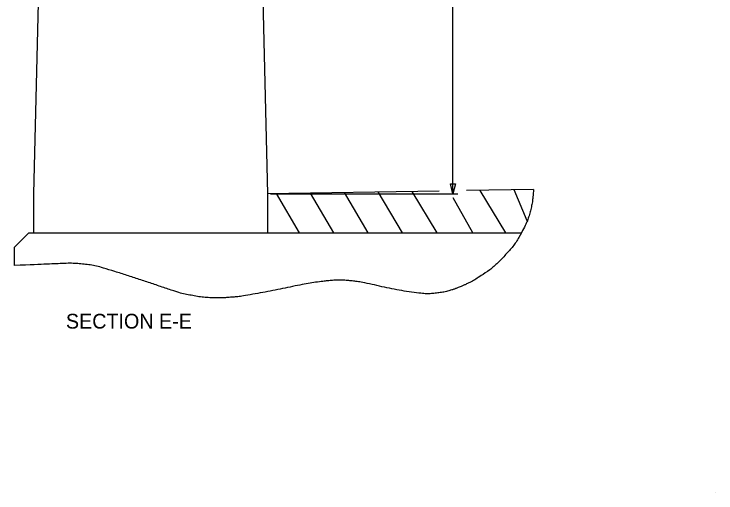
# Model space of a CAD drawing. Extents: x -3.7 to 10.8, y 0 to 7.
# Drawn here: x -2.999 to 0, y 0 to 2.046 of the extents above; entities that cross this region are included whole.
import ezdxf

# ---------------------------------------------------------------- set-up
doc = ezdxf.new("R2010")
doc.units = 0
for name, color, linetype in [('Arrowhead Terminators', 7, 'Continuous'), ('Box Beam', 7, 'Continuous'), ('Cored Slab Unit CELL', 7, 'Continuous'), ('Dimension Lines', 7, 'Continuous'), ('Mis Object Lines', 7, 'Continuous'), ('Plan Sheet CELL', 7, 'Continuous'), ('Subtitle Text', 7, 'Continuous'), ('Sup Concrete Barrier Rail CELL', 7, 'Continuous')]:
    doc.layers.add(name, color=color, linetype=linetype)

msp = doc.modelspace()

# ---------------------------------------------------------------- linework, layer by layer
at = {"layer": 'Arrowhead Terminators'}
msp.add_lwpolyline([(-1.1135, 1.3204), (-1.124, 1.2784), (-1.1345, 1.3204)], close=True, dxfattribs=at)
at = {"layer": 'Box Beam'}
for p, q in [((-2.9369, 1.1118), (-2.9994, 1.0493)), ((-2.9994, 1.0493), (-2.9994, 0.972))]:
    msp.add_line(p, q, dxfattribs=at)
at = {"layer": 'Cored Slab Unit CELL'}
for p, q in [((-2.9369, 1.1118), (-2.9161, 1.1118)), ((-2.9161, 1.1118), (-1.9161, 1.1118)), ((-1.9161, 1.1118), (-0.8313, 1.1118))]:
    msp.add_line(p, q, dxfattribs=at)
for points in [[(-2.8328, 4.7159), (-2.9161, 1.2785), (-2.9161, 1.1118)], [(-1.9994, 4.7159), (-1.9161, 1.2784), (-1.9161, 1.1118)]]:
    msp.add_lwpolyline(points, dxfattribs=at)
at = {"layer": 'Dimension Lines'}
for p, q in [((-1.124, 1.2784), (-1.124, 3.1951)), ((-1.9033, 1.2784), (-1.103, 1.2784))]:
    msp.add_line(p, q, dxfattribs=at)
at = {"layer": 'Mis Object Lines'}
for p, q in [((-1.1833, 1.29), (-1.9161, 1.2786)), ((-0.7795, 1.2964), (-1.0662, 1.2919)), ((-0.898, 1.1118), (-1.0076, 1.2928)), ((-0.8073, 1.1622), (-0.863, 1.2951)), ((-1.7796, 1.1118), (-1.8779, 1.2792)), ((-1.6327, 1.1118), (-1.7329, 1.2814)), ((-1.4858, 1.1118), (-1.5878, 1.2837)), ((-1.3389, 1.1118), (-1.4428, 1.286)), ((-1.1919, 1.1118), (-1.2977, 1.2882)), ((-1.0393, 1.1118), (-1.1225, 1.2613))]:
    msp.add_line(p, q, dxfattribs=at)
at = {"layer": 'Plan Sheet CELL'}
msp.add_line((0, 0), (0, 0), dxfattribs=at)
at = {"layer": 'Sup Concrete Barrier Rail CELL'}
msp.add_open_spline([(-0.7795, 1.2964), (-0.7804, 1.2843), (-0.7815, 1.2722), (-0.7827, 1.2601), (-0.7848, 1.2381), (-0.7901, 1.2167), (-0.7958, 1.1952), (-0.8016, 1.1734), (-0.8101, 1.1529), (-0.8204, 1.1326), (-0.8415, 1.0907), (-0.8667, 1.0532), (-0.8986, 1.0183), (-0.9311, 0.9828), (-0.966, 0.9523), (-1.006, 0.9266), (-1.0258, 0.9139), (-1.0458, 0.902), (-1.0671, 0.8921), (-1.0776, 0.8873), (-1.0881, 0.8824), (-1.0988, 0.8782), (-1.1042, 0.8761), (-1.1096, 0.8741), (-1.115, 0.8722), (-1.1203, 0.8702), (-1.1257, 0.8684), (-1.1312, 0.8667), (-1.1519, 0.8603), (-1.1731, 0.8565), (-1.1945, 0.8538), (-1.2155, 0.8512), (-1.2369, 0.8503), (-1.2579, 0.8526), (-1.3005, 0.8574), (-1.3429, 0.8641), (-1.385, 0.8723), (-1.4276, 0.8806), (-1.4694, 0.8918), (-1.5121, 0.8995), (-1.5331, 0.9033), (-1.5541, 0.906), (-1.5754, 0.9078), (-1.5859, 0.9087), (-1.5964, 0.9092), (-1.607, 0.9092), (-1.6175, 0.9091), (-1.628, 0.9088), (-1.6385, 0.9081), (-1.6492, 0.9074), (-1.6598, 0.9065), (-1.6704, 0.9051), (-1.7026, 0.9011), (-1.7346, 0.8965), (-1.7664, 0.8905), (-1.8091, 0.8824), (-1.8515, 0.8727), (-1.8942, 0.8644), (-1.9367, 0.8562), (-1.9792, 0.8485), (-2.022, 0.8416), (-2.0432, 0.8382), (-2.0645, 0.8366), (-2.0858, 0.8351), (-2.107, 0.8335), (-2.1283, 0.8331), (-2.1495, 0.8337), (-2.1761, 0.8344), (-2.2026, 0.8373), (-2.229, 0.842), (-2.2556, 0.8467), (-2.282, 0.852), (-2.3077, 0.8602), (-2.3601, 0.8771), (-2.4118, 0.8954), (-2.4641, 0.9124), (-2.5162, 0.9294), (-2.5683, 0.9461), (-2.621, 0.962), (-2.6468, 0.9698), (-2.6735, 0.9742), (-2.7004, 0.977), (-2.7271, 0.9798), (-2.7539, 0.9817), (-2.7807, 0.9806), (-2.8536, 0.9777), (-2.9265, 0.9748), (-2.9994, 0.972)], degree=3, dxfattribs=at)

# ---------------------------------------------------------------- texts
at = {"layer": 'Subtitle Text'}
msp.add_text('SECTION E-E', height=0.063, dxfattribs=at).set_placement((-2.7777, 0.7023))

doc.saveas('drawing.dxf')
